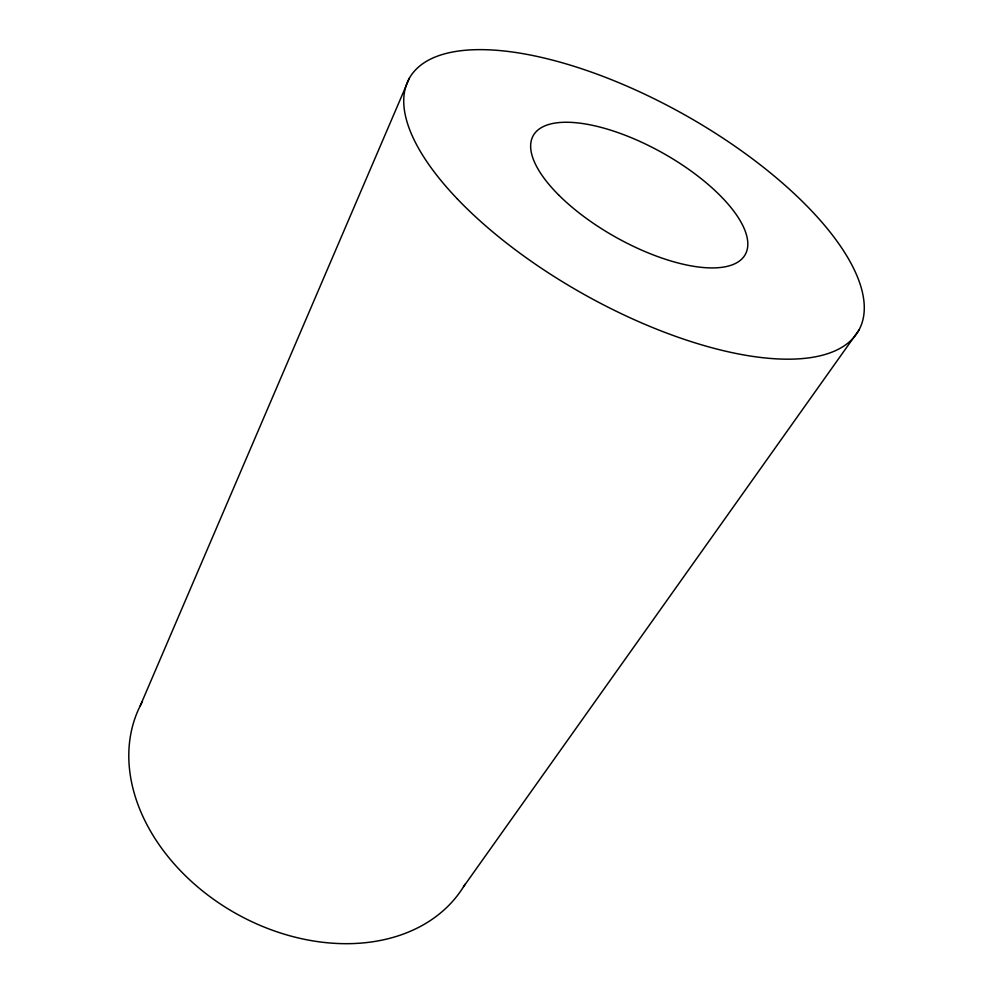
<?xml version="1.0" encoding="UTF-8"?>
<svg xmlns="http://www.w3.org/2000/svg" width="993" height="993" viewBox="0 0 993 993"><rect width="100%" height="100%" fill="white"/><g stroke="black" fill="none" stroke-linecap="round" stroke-linejoin="round"><path stroke-width="1.49" d="M140.286 705.688L409.426 78.099M463.47 886.823L858.883 330.173M465.047 884.204A185.356 139.33 29.3 0 1 235.267 913.126A185.356 139.33 29.3 0 1 142.433 701.629M457.463 199.059A257.659 102.912 29.3 0 0 850.318 341.033A257.659 102.912 29.3 0 0 594.224 73.122A257.659 102.912 29.3 0 0 457.463 199.059M558.5 194.802A121.543 48.21 29.3 0 0 742.479 258.317A121.543 48.21 29.3 0 0 616.715 132.156A121.543 48.21 29.3 0 0 558.5 194.802"/></g></svg>
